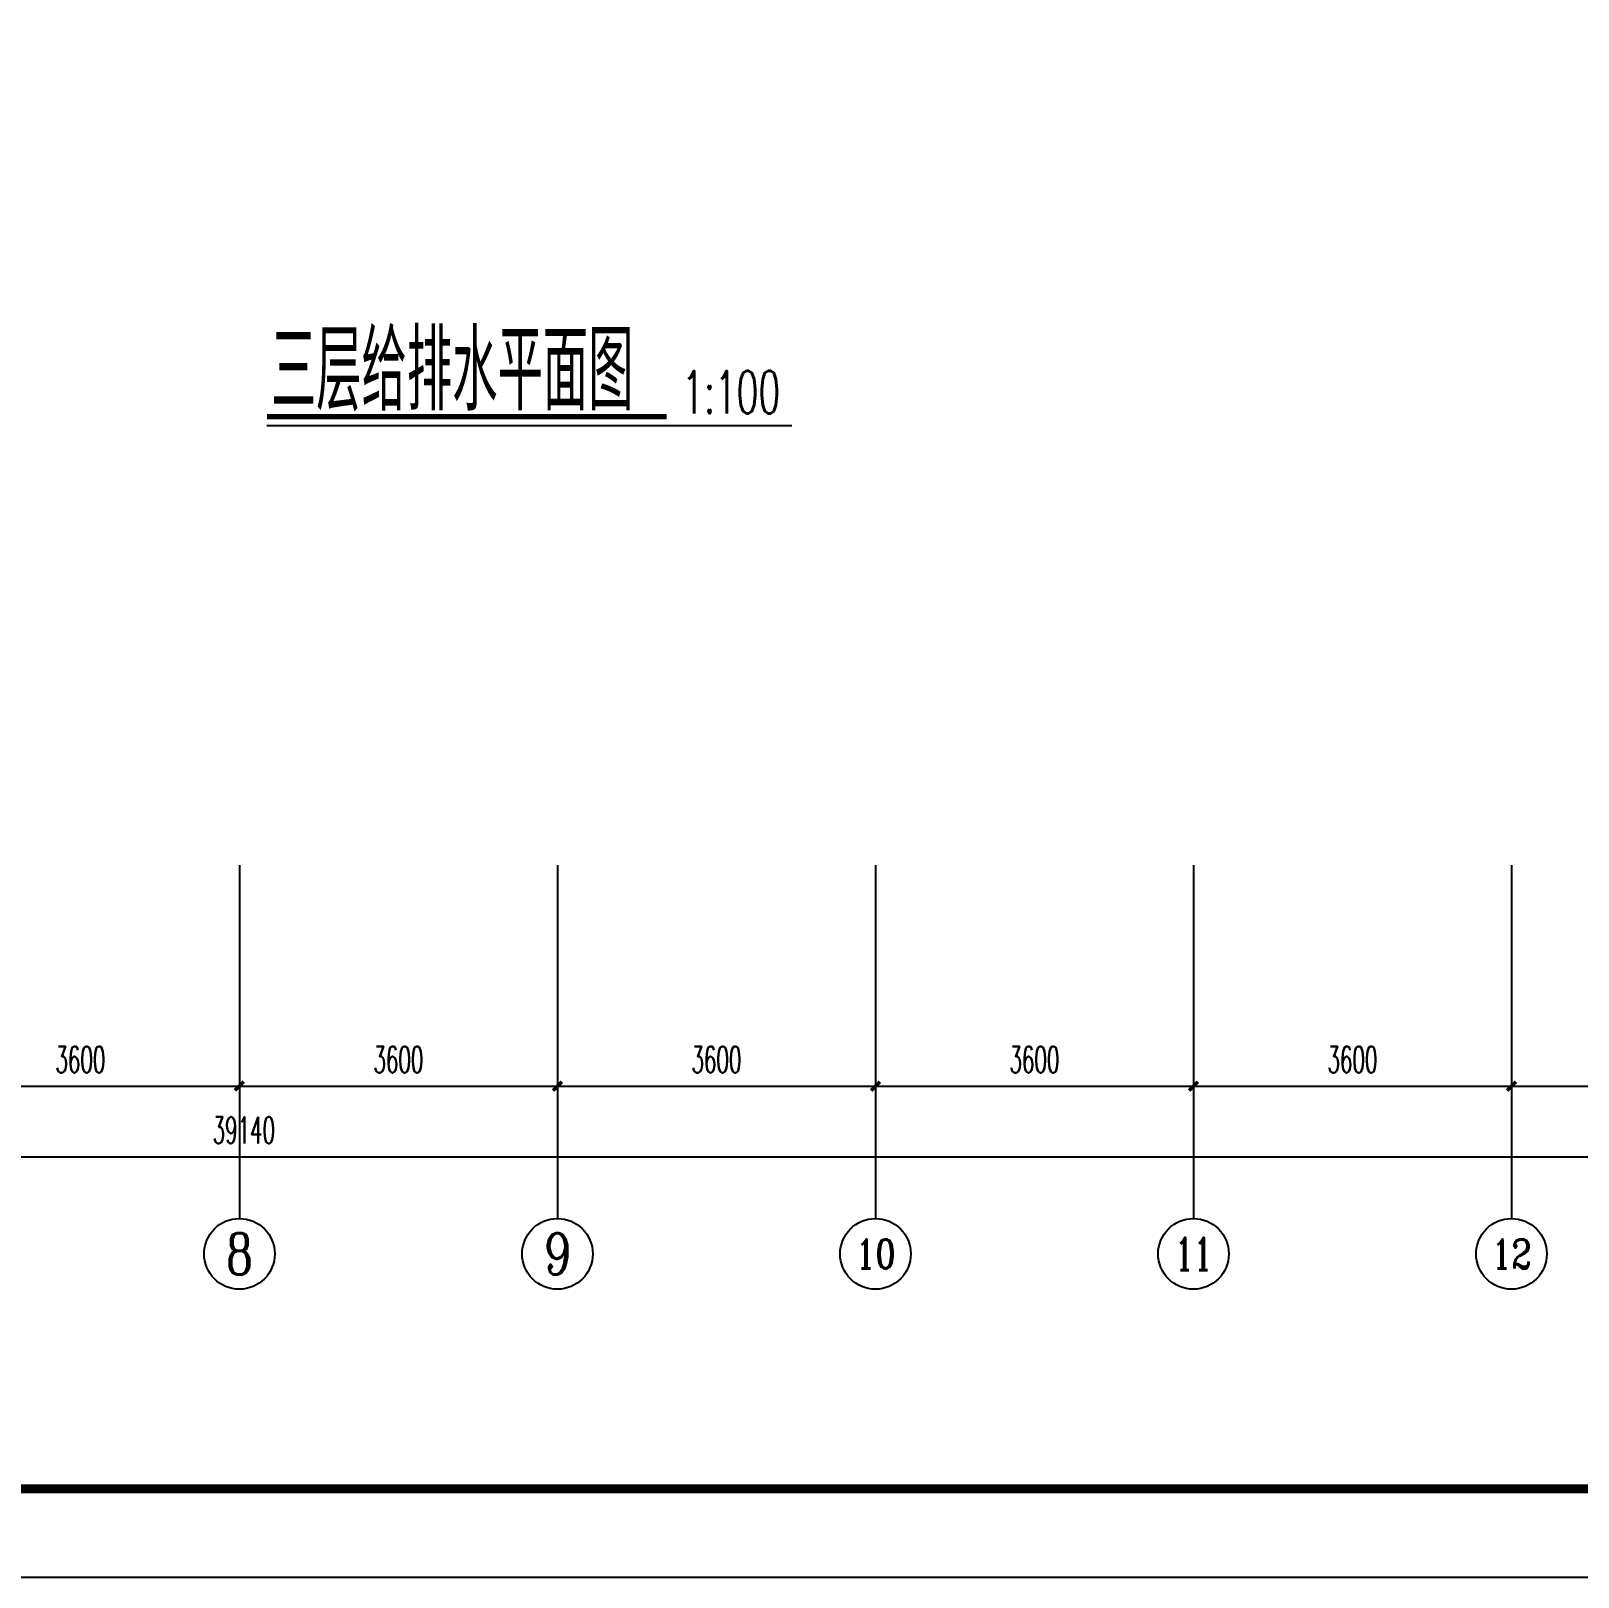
# Model space of a CAD drawing. Header units: inches. Extents: x -1293886 to -986005, y -15154 to 203628.
# Drawn here: x -1145085 to -1127571, y -15154 to 2354 of the extents above; entities that cross this region are included whole.
import ezdxf
from ezdxf.enums import TextEntityAlignment as Align

# ---------------------------------------------------------------- set-up
doc = ezdxf.new("R2010")
doc.units = ezdxf.units.IN
doc.header["$LTSCALE"] = 100
doc.header["$MEASUREMENT"] = 0
doc.layers.get('0').update_dxf_attribs({"color": 252})
for name, color, linetype in [('AXIS_TEXT', 7, 'Continuous'), ('TK', 142, 'Continuous'), ('W_BIAOGE', 7, 'Continuous')]:
    doc.layers.add(name, color=color, linetype=linetype)
doc.styles.add('_TCH_AXIS', font='COMPLEX', dxfattribs={"bigfont": 'GBCBIG'})
doc.styles.add('COMPLEX', font='COMPLEX')
doc.styles.add('DIM_FONT', font='bzxw.shx', dxfattribs={"width": 0.55, "bigfont": 'bzhz.shx'})
doc.styles.add('HZ', font='SIMPLEX.SHX', dxfattribs={"width": 0.55, "bigfont": 'HZTXT.SHX'})
doc.dimstyles.new('DIMN', dxfattribs={"dimtxt": 300, "dimasz": 100, "dimexe": 250, "dimexo": 300, "dimgap": 150, "dimtad": 1, "dimdec": 0, "dimzin": 0, "dimdsep": 46, "dimtxsty": 'DIM_FONT', "dimblk": 'ARCHTICK', "dimcen": 0.09, "dimclrt": 7, "dimazin": 2, "dimtfac": 1, "dimtdec": 0, "dimtix": 1, "dimtmove": 2, "dimatfit": 3, "dimldrblk": 'ARCHTICK', "dimfxl": 0, "dimtolj": 1, "dimtzin": 0, "dimarcsym": 0})

# ---------------------------------------------------------------- blocks, each defined once
blk = doc.blocks.new('_ArchTick')
at = {"color": 0, "linetype": 'ByBlock', "const_width": 0.4}
blk.add_lwpolyline([(-0.5, -0.5), (0.5, 0.5)], dxfattribs=at)
blk = doc.blocks.new('*D330')
at = {"color": 0, "lineweight": -2}
for p, q in [((-1146325, -7394), (-1146325, -9844)), ((-1142725, -7394), (-1142725, -9844)), ((-1146325, -9594), (-1142725, -9594))]:
    blk.add_line(p, q, dxfattribs=at)
at = {"layer": 'Defpoints', "color": 0}
for p in [(-1146325, -7094), (-1142725, -7094), (-1142725, -9594)]:
    blk.add_point(p, dxfattribs=at)
at = {"color": 0, "lineweight": -2, "xscale": 100, "yscale": 100, "zscale": 100, "rotation": 180}
blk.add_blockref('_ArchTick', (-1146325, -9594), dxfattribs=at)
at = {"color": 0, "lineweight": -2, "xscale": 100, "yscale": 100, "zscale": 100}
blk.add_blockref('_ArchTick', (-1142725, -9594), dxfattribs=at)
at = {"color": 7, "insert": (-1144525, -9294), "char_height": 300, "attachment_point": 5, "style": 'HZ'}
blk.add_mtext('\\A1;3600', dxfattribs=at)
blk = doc.blocks.new('*D331')
at = {"color": 0, "lineweight": -2}
for p, q in [((-1142725, -7394), (-1142725, -9844)), ((-1139125, -7394), (-1139125, -9844)), ((-1142725, -9594), (-1139125, -9594))]:
    blk.add_line(p, q, dxfattribs=at)
at = {"layer": 'Defpoints', "color": 0}
for p in [(-1142725, -7094), (-1139125, -7094), (-1139125, -9594)]:
    blk.add_point(p, dxfattribs=at)
at = {"color": 0, "lineweight": -2, "xscale": 100, "yscale": 100, "zscale": 100, "rotation": 180}
blk.add_blockref('_ArchTick', (-1142725, -9594), dxfattribs=at)
at = {"color": 0, "lineweight": -2, "xscale": 100, "yscale": 100, "zscale": 100}
blk.add_blockref('_ArchTick', (-1139125, -9594), dxfattribs=at)
at = {"color": 7, "insert": (-1140925, -9294), "char_height": 300, "attachment_point": 5, "style": 'HZ'}
blk.add_mtext('\\A1;3600', dxfattribs=at)
blk = doc.blocks.new('*D332')
at = {"color": 0, "lineweight": -2}
for p, q in [((-1139125, -7394), (-1139125, -9844)), ((-1135525, -7394), (-1135525, -9844)), ((-1139125, -9594), (-1135525, -9594))]:
    blk.add_line(p, q, dxfattribs=at)
at = {"layer": 'Defpoints', "color": 0}
for p in [(-1139125, -7094), (-1135525, -7094), (-1135525, -9594)]:
    blk.add_point(p, dxfattribs=at)
at = {"color": 0, "lineweight": -2, "xscale": 100, "yscale": 100, "zscale": 100, "rotation": 180}
blk.add_blockref('_ArchTick', (-1139125, -9594), dxfattribs=at)
at = {"color": 0, "lineweight": -2, "xscale": 100, "yscale": 100, "zscale": 100}
blk.add_blockref('_ArchTick', (-1135525, -9594), dxfattribs=at)
at = {"color": 7, "insert": (-1137325, -9294), "char_height": 300, "attachment_point": 5, "style": 'HZ'}
blk.add_mtext('\\A1;3600', dxfattribs=at)
blk = doc.blocks.new('*D333')
at = {"color": 0, "lineweight": -2}
for p, q in [((-1135525, -7394), (-1135525, -9844)), ((-1131925, -7394), (-1131925, -9844)), ((-1135525, -9594), (-1131925, -9594))]:
    blk.add_line(p, q, dxfattribs=at)
at = {"layer": 'Defpoints', "color": 0}
for p in [(-1135525, -7094), (-1131925, -7094), (-1131925, -9594)]:
    blk.add_point(p, dxfattribs=at)
at = {"color": 0, "lineweight": -2, "xscale": 100, "yscale": 100, "zscale": 100, "rotation": 180}
blk.add_blockref('_ArchTick', (-1135525, -9594), dxfattribs=at)
at = {"color": 0, "lineweight": -2, "xscale": 100, "yscale": 100, "zscale": 100}
blk.add_blockref('_ArchTick', (-1131925, -9594), dxfattribs=at)
at = {"color": 7, "insert": (-1133725, -9294), "char_height": 300, "attachment_point": 5, "style": 'HZ'}
blk.add_mtext('\\A1;3600', dxfattribs=at)
blk = doc.blocks.new('*D334')
at = {"color": 0, "lineweight": -2}
for p, q in [((-1131925, -7394), (-1131925, -9844)), ((-1128325, -7394), (-1128325, -9844)), ((-1131925, -9594), (-1128325, -9594))]:
    blk.add_line(p, q, dxfattribs=at)
at = {"layer": 'Defpoints', "color": 0}
for p in [(-1131925, -7094), (-1128325, -7094), (-1128325, -9594)]:
    blk.add_point(p, dxfattribs=at)
at = {"color": 0, "lineweight": -2, "xscale": 100, "yscale": 100, "zscale": 100, "rotation": 180}
blk.add_blockref('_ArchTick', (-1131925, -9594), dxfattribs=at)
at = {"color": 0, "lineweight": -2, "xscale": 100, "yscale": 100, "zscale": 100}
blk.add_blockref('_ArchTick', (-1128325, -9594), dxfattribs=at)
at = {"color": 7, "insert": (-1130125, -9294), "char_height": 300, "attachment_point": 5, "style": 'HZ'}
blk.add_mtext('\\A1;3600', dxfattribs=at)
blk = doc.blocks.new('*D335')
at = {"color": 0, "lineweight": -2}
for p, q in [((-1128325, -7394), (-1128325, -9844)), ((-1123225, -7394), (-1123225, -9844)), ((-1128325, -9594), (-1123225, -9594))]:
    blk.add_line(p, q, dxfattribs=at)
at = {"layer": 'Defpoints', "color": 0}
for p in [(-1128325, -7094), (-1123225, -7094), (-1123225, -9594)]:
    blk.add_point(p, dxfattribs=at)
at = {"color": 0, "lineweight": -2, "xscale": 100, "yscale": 100, "zscale": 100, "rotation": 180}
blk.add_blockref('_ArchTick', (-1128325, -9594), dxfattribs=at)
at = {"color": 0, "lineweight": -2, "xscale": 100, "yscale": 100, "zscale": 100}
blk.add_blockref('_ArchTick', (-1123225, -9594), dxfattribs=at)
at = {"color": 7, "insert": (-1125775, -9294), "char_height": 300, "attachment_point": 5, "style": 'HZ'}
blk.add_mtext('\\A1;5100', dxfattribs=at)
blk = doc.blocks.new('*D337')
at = {"color": 0, "lineweight": -2}
for p, q in [((-1162245, -7394), (-1162245, -10644)), ((-1123105, -7394), (-1123105, -10644)), ((-1162245, -10394), (-1123105, -10394))]:
    blk.add_line(p, q, dxfattribs=at)
at = {"layer": 'Defpoints', "color": 0}
for p in [(-1162245, -7094), (-1123105, -7094), (-1123105, -10394)]:
    blk.add_point(p, dxfattribs=at)
at = {"color": 0, "lineweight": -2, "xscale": 100, "yscale": 100, "zscale": 100, "rotation": 180}
blk.add_blockref('_ArchTick', (-1162245, -10394), dxfattribs=at)
at = {"color": 0, "lineweight": -2, "xscale": 100, "yscale": 100, "zscale": 100}
blk.add_blockref('_ArchTick', (-1123105, -10394), dxfattribs=at)
at = {"color": 7, "insert": (-1142675, -10094), "char_height": 300, "attachment_point": 5, "style": 'HZ'}
blk.add_mtext('\\A1;39140', dxfattribs=at)
blk = doc.blocks.new('_AXISO')
blk.add_circle((0, 0), 0.5)
at = {"layer": 'AXIS_TEXT', "style": 'COMPLEX', "width": 1.041667}
blk.add_attdef('A', text='', height=0.56, dxfattribs=at).set_placement((-0.25, -0.28), (0.25, -0.28), align=Align.FIT)

msp = doc.modelspace()

# ---------------------------------------------------------------- linework, layer by layer
for p, q in [((-1142725, -7094), (-1142725, -11094)), ((-1139125, -7094), (-1139125, -11094)), ((-1135525, -7094), (-1135525, -11094)), ((-1131925, -7094), (-1131925, -11094)), ((-1128325, -7094), (-1128325, -11094))]:
    msp.add_line(p, q)
at = {"layer": 'TK'}
msp.add_lwpolyline([(-1169457.5, -15153.6), (-1110057.5, -15153.6), (-1110057.5, 26846.4), (-1169457.5, 26846.4)], close=True, dxfattribs=at)
at = {"layer": 'TK', "const_width": 100}
msp.add_lwpolyline([(-1166957.5, -14153.6), (-1111057.5, -14153.6), (-1111057.5, 25846.4), (-1166957.5, 25846.4)], close=True, dxfattribs=at)
at = {"layer": 'W_BIAOGE'}
for p, q in [((-1142413.2, -2115.5), (-1137888, -2115.5)), ((-1137888, -2115.5), (-1136472.8, -2115.5))]:
    msp.add_line(p, q, dxfattribs=at)
at = {"layer": 'W_BIAOGE', "const_width": 60}
msp.add_lwpolyline([(-1142413.2, -2015.5), (-1137888, -2015.5)], dxfattribs=at)

# ---------------------------------------------------------------- block references
ref = msp.add_blockref('_AXISO', (-1142725, -11494), dxfattribs=dict(xscale=800, yscale=800, zscale=800))
ref.add_attrib('A', '8', dxfattribs={"layer": 'AXIS_TEXT', "height": 465.9, "style": '_TCH_AXIS'}).set_placement((-1142880.3, -11727), (-1142569.7, -11727), align=Align.FIT)
ref = msp.add_blockref('_AXISO', (-1139125, -11494), dxfattribs=dict(xscale=800, yscale=800, zscale=800))
ref.add_attrib('A', '9', dxfattribs={"layer": 'AXIS_TEXT', "height": 465.9, "style": '_TCH_AXIS'}).set_placement((-1139280.3, -11727), (-1138969.7, -11727), align=Align.FIT)
ref = msp.add_blockref('_AXISO', (-1135525, -11494), dxfattribs=dict(xscale=800, yscale=800, zscale=800))
ref.add_attrib('A', '10', dxfattribs={"layer": 'AXIS_TEXT', "height": 328.45, "style": '_TCH_AXIS'}).set_placement((-1135751.8, -11658.2), (-1135298.2, -11658.2), align=Align.FIT)
ref = msp.add_blockref('_AXISO', (-1131925, -11494), dxfattribs=dict(xscale=800, yscale=800, zscale=800))
ref.add_attrib('A', '11', dxfattribs={"layer": 'AXIS_TEXT', "height": 368.76, "style": '_TCH_AXIS'}).set_placement((-1132135.7, -11678.4), (-1131714.3, -11678.4), align=Align.FIT)
ref = msp.add_blockref('_AXISO', (-1128325, -11494), dxfattribs=dict(xscale=800, yscale=800, zscale=800))
ref.add_attrib('A', '12', dxfattribs={"layer": 'AXIS_TEXT', "height": 328.45, "style": '_TCH_AXIS'}).set_placement((-1128551.8, -11658.2), (-1128098.2, -11658.2), align=Align.FIT)

# ---------------------------------------------------------------- texts
at = {"layer": 'W_BIAOGE', "width": 0.6}
for s, height, style, p in [('三层给排水平面图', 900, 'DIM_FONT', (-1142368.4, -1943.9)), ('1:100', 480, 'HZ', (-1137713.7, -1976.5))]:
    msp.add_text(s, height=height, dxfattribs=dict(at, style=style)).set_placement(p)

# ---------------------------------------------------------------- dimensions: what is measured, and where the dimension line sits
for p1, p2, distance, picture, middle in [((-1162245, -7094), (-1123105, -7094), -3300, '*D337', (-1142675, -10094)), ((-1146325, -7094), (-1142725, -7094), -2500, '*D330', (-1144525, -9294)), ((-1142725, -7094), (-1139125, -7094), -2500, '*D331', (-1140925, -9294)), ((-1139125, -7094), (-1135525, -7094), -2500, '*D332', (-1137325, -9294)), ((-1135525, -7094), (-1131925, -7094), -2500, '*D333', (-1133725, -9294)), ((-1131925, -7094), (-1128325, -7094), -2500, '*D334', (-1130125, -9294)), ((-1128325, -7094), (-1123225, -7094), -2500, '*D335', (-1125775, -9294))]:
    dim = msp.add_aligned_dim(p1=p1, p2=p2, distance=distance, dimstyle='DIMN', override={"dimtxsty": 'HZ'})
    dim.commit()
    dim.dimension.update_dxf_attribs({"geometry": picture, "text_midpoint": middle})

doc.saveas('drawing.dxf')
